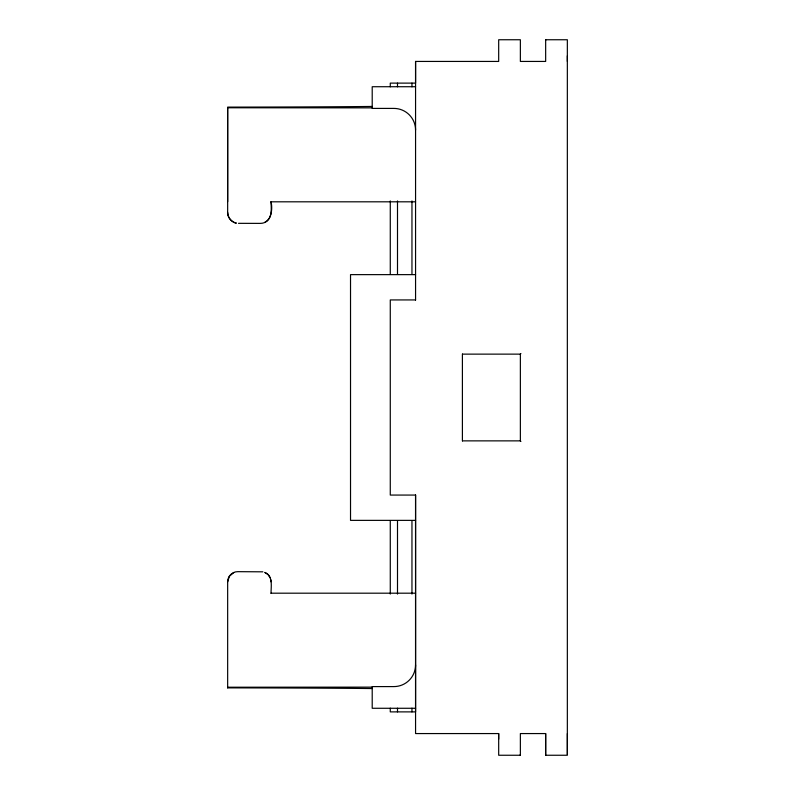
<?xml version="1.0" encoding="UTF-8"?>
<svg xmlns="http://www.w3.org/2000/svg" width="795" height="795" viewBox="0 0 795 795"><rect width="100%" height="100%" fill="white"/><g stroke="black" fill="none" stroke-linecap="round" stroke-linejoin="round"><path stroke-width="1.19" d="M372.209 688.549A216.816 1.709 0 0 0 227.658 687.884L227.658 687.228L372.209 687.138M227.658 201.721L227.658 107.772L372.209 107.862M567.342 61.434L567.342 39.75L545.658 39.75L545.658 61.434L520.367 61.434L520.367 39.75L498.684 39.75L498.684 61.434L415.566 61.434L415.566 83.117L390.275 83.117L390.275 86.834M498.684 739.181L498.684 733.566L415.566 733.566L415.566 494.887M498.684 733.566L498.684 755.25L520.367 755.25L520.367 754.515M567.342 55.819L567.342 755.25L545.658 755.25L545.658 733.566L520.367 733.566L520.367 755.25M545.658 40.485L545.658 39.75M227.658 581.89L229.367 576.246L233.909 572.48M520.914 441.414L520.367 440.867L520.367 354.133L520.914 353.586M462.402 441.006L462.402 353.994M265.063 222.193C272.764 218.486 271.175 208.489 271.025 201.642C272.973 209.781 271.125 223.524 260.184 223.385L238.5 223.335M415.566 86.725L372.209 86.725L372.209 108.408L393.883 108.408A21.684 21.684 0 0 1 415.566 130.092M271.025 201.811L415.566 201.811M415.566 274.633L350.525 274.633L350.525 520.367L415.566 520.367M415.566 299.934L390.275 299.934L390.275 495.066L415.566 495.066L415.566 711.883L390.275 711.883L390.275 708.166M462.541 354.133L520.367 354.133M462.541 440.867L520.367 440.867M271.025 593.189L415.566 593.189M415.566 708.275L372.209 708.275L372.209 686.592L393.883 686.592A21.684 21.684 0 0 0 415.566 664.908M262.877 571.824L237.775 571.665C232.379 571.535 227.569 576.315 227.658 581.721L227.658 687.884M234.356 222.54L236.383 223.137C231.444 222.222 227.618 217.582 227.658 212.563L227.658 107.116A216.816 1.709 0 0 0 372.209 106.451M233.959 222.292C230.242 220.493 227.628 216.578 227.658 212.414M270.25 577.915L268.064 574.626L264.775 572.41C273.251 575.6 271.025 586.561 271.025 593.358M270.827 579.823L271.025 581.791M567.342 733.566L567.342 754.515M545.658 733.566L545.658 755.25M415.566 61.434L415.566 300.113M411.959 83.117L411.959 86.834M411.959 200.926L411.959 274.106M411.959 520.894L411.959 594.074M411.959 708.166L411.959 711.883M397.5 83.117L397.5 86.834M397.5 200.926L397.5 274.106M397.5 520.894L397.5 594.074M397.5 708.166L397.5 711.883M390.275 200.926L390.275 274.106M390.275 520.894L390.275 594.074"/></g></svg>
